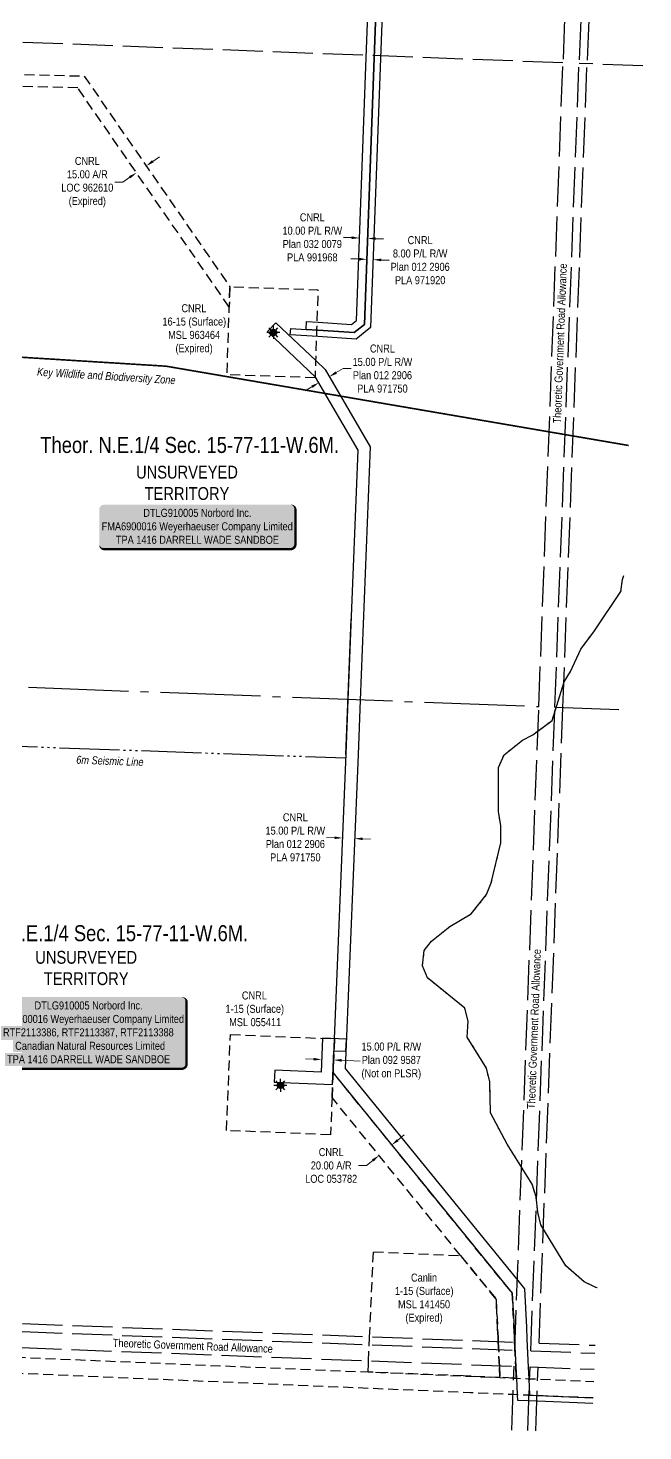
# Model space of a CAD drawing. Extents: x 334534 to 340950, y 6171582 to 6176056.
# Drawn here: x 335633 to 336401, y 6171779 to 6173532 of the extents above; entities that cross this region are included whole.
import ezdxf
from ezdxf.enums import TextEntityAlignment as Align

# ---------------------------------------------------------------- set-up
doc = ezdxf.new("R2010")
doc.units = 0
doc.header["$LTSCALE"] = 5
doc.header["$PDSIZE"] = 0.5
for name, pattern in [('DASHDOT2', [12.7, 6.35, -3.175, 0, -3.175]), ('foc-ACCESSROAD', [3.75, 2.5, -1.25]), ('foc-QUARTERLINE', [33, 25, -3, 2, -3]), ('foc-SEISMIC', [20.5, 15, -1, 0.5, -1, 0.5, -1, 0.5, -1]), ('foc-UNSURVEYED', [12.5, 10, -2.5]), ('foc-WHEELTRACKS', [2, 0.4, -1.6])]:
    doc.linetypes.add(name, pattern=pattern)
doc.layers.get('Defpoints').update_dxf_attribs({"color": 9})
for name, color, linetype in [('AS-SEISMIC', 224, 'foc-SEISMIC'), ('AS-WILDLIFE', 131, 'DASHDOT2'), ('C-AR', 13, 'foc-ACCESSROAD'), ('C-RW', 13, 'Continuous'), ('C-SYMBOL', 7, 'Continuous'), ('C-WS', 13, 'foc-ACCESSROAD'), ('C-WS-S', 13, 'Continuous'), ('CG-NOTES', 7, 'Continuous'), ('F-RW', 190, 'Continuous'), ('F-WS', 190, 'foc-ACCESSROAD'), ('L-ROAD-T', 7, 'Continuous'), ('L-SECQ', 8, 'foc-QUARTERLINE'), ('L-UNS-T', 3, 'Continuous'), ('L-USEC', 7, 'foc-UNSURVEYED'), ('T-WATER-P3', 160, 'foc-WHEELTRACKS')]:
    doc.layers.add(name, color=color, linetype=linetype)
for name, color, linetype, lineweight in [('C-AR-T', 13, 'Continuous', 9), ('C-RW-T', 13, 'Continuous', 9), ('C-WS-T', 13, 'Continuous', 9), ('F-RW-T', 190, 'Continuous', 9), ('F-WS-T', 190, 'Continuous', 9)]:
    doc.layers.add(name, color=color, linetype=linetype, lineweight=lineweight)
doc.styles.add('175L', font='ARIALN.TTF', dxfattribs={"height": 20})
doc.styles.add('240', font='ARIALN.TTF', dxfattribs={"height": 30})
doc.styles.add('80', font='ARIALN.TTF', dxfattribs={"height": 10})
doc.styles.add('80CG', font='ARIALN.TTF', dxfattribs={"height": 10})
doc.styles.add('80L', font='ARIALN.TTF', dxfattribs={"height": 10})
doc.styles.add('80LS', font='ARIALNI.TTF', dxfattribs={"height": 10})
doc.styles.add('foc-LtypeFont', font='ARIALN.TTF', dxfattribs={"height": 7.35})
doc.linetypes.add('foc-TOPO-flowdirection-NOLINE', pattern='A,0,[">",foc-LtypeFont,S=0.3,R=0,X=0,Y=-0.945],-20,[">",foc-LtypeFont,S=0.3,R=0,X=0,Y=-0.945],0', length=20)
doc.dimstyles.new('Compass 5 000', dxfattribs={"dimscale": 5, "dimtxt": 9, "dimasz": 2, "dimexe": 0.2, "dimexo": 0.0625, "dimgap": 0.5, "dimtad": 0, "dimtih": 1, "dimtoh": 1, "dimzin": 0, "dimdsep": 46, "dimtxsty": '80CG', "dimcen": 0.1, "dimse1": 1, "dimse2": 1, "dimclrd": 256, "dimclrt": 256, "dimaunit": 1, "dimadec": 4, "dimazin": 0, "dimtfac": 0.06, "dimtofl": 0, "dimtmove": 0, "dimatfit": 1, "dimfxl": 0.2, "dimtolj": 1, "dimtzin": 0, "dimlwd": -1, "dimarcsym": 0})

# ---------------------------------------------------------------- blocks, each defined once
blk = doc.blocks.new('*U39')
h = blk.add_hatch(color=255)
edge = h.paths.add_edge_path()
edge.add_line((-116.5, -45.5), (116.5, -45.5))
edge.add_arc((116.5, -39.5), 6, 270, 360)
edge.add_line((122.5, -39.5), (122.5, 38))
edge.add_arc((116.5, 38), 6, 0, 90)
edge.add_line((116.5, 44), (-116.5, 44))
edge.add_arc((-116.5, 38), 6, 90, 180)
edge.add_line((-122.5, 38), (-122.5, -39.5))
edge.add_arc((-116.5, -39.5), 6, 180, 270)
at = {"color": 44, "flags": 128}
blk.add_lwpolyline([(-116.5, -45.5, 3, 3, 0), (116.5, -45.5, 3, 3, 0.414214), (122.5, -39.5, 3, 3, 0), (122.5, 38, 3, 0, 0.414214), (116.5, 44, 0, 0, 0), (-116.5, 44, 0, 0, 0.414214), (-122.5, 38, 0, 0, 0), (-122.5, -39.5, 0, 3, 0.414214)], format="xyseb", close=True, dxfattribs=at)
at = {"color": 44, "style": '80'}
blk.add_attdef('ENTER_TEXT_001', (-36, -5), '', height=10, dxfattribs=at)
blk = doc.blocks.new('*D51')
at = {"layer": 'Defpoints', "color": 0, "transparency": 16777216}
for p in [(335999.3, 6172243.3), (336014.2, 6172242.8), (336014.2, 6172242.7)]:
    blk.add_point(p, dxfattribs=at)
at = {"layer": 'F-RW-T', "transparency": 16777216}
for p, q in [((335989.3, 6172243.8), (335979.3, 6172244.2)), ((336024.2, 6172242.4), (336047.4, 6172241.4))]:
    blk.add_line(p, q, dxfattribs=at)
for points in [[(335989.4, 6172245.5), (335989.3, 6172242.1), (335999.3, 6172243.4)], [(336024.3, 6172244), (336024.2, 6172240.7), (336014.2, 6172242.8)]]:
    blk.add_solid(points, dxfattribs=at)
at = {"layer": 'F-RW-T', "transparency": 16777216, "insert": (336086.4, 6172241.4), "char_height": 10, "attachment_point": 5, "style": '80CG'}
blk.add_mtext('\\A1;15.00 P/L R/W\\PPlan 092 9587\\P(Not on PLSR) ', dxfattribs=at)
blk = doc.blocks.new('GAS')
h = blk.add_hatch(color=255)
h.dxf.hatch_style = 1
edge = h.paths.add_edge_path()
edge.add_arc((0, 0), 0.9, 0, 360)
for p, q in [((-0.81, 0), (-1.62, 0)), ((-0.57, 0.57), (-1.14, 1.14)), ((0, 0.81), (0, 1.62)), ((0.57, 0.57), (1.14, 1.14)), ((1.62, 0), (0.81, 0)), ((-0.57, -0.57), (-1.14, -1.14)), ((0, -0.81), (0, -1.62)), ((1.14, -1.14), (0.57, -0.57))]:
    blk.add_line(p, q)
blk.add_circle((0, 0), 0.8)
blk = doc.blocks.new('*D61')
at = {"layer": 'C-AR-T', "transparency": 16777216}
for p, q in [((336094.6, 6172142.8), (336102.3, 6172149.1)), ((336055.5, 6172111), (336045.5, 6172111)), ((336063.3, 6172117.3), (336055.5, 6172111))]:
    blk.add_line(p, q, dxfattribs=at)
for points in [[(336093.5, 6172144.1), (336095.6, 6172141.5), (336086.8, 6172136.5)], [(336062.3, 6172118.6), (336064.4, 6172116), (336071.1, 6172123.6)]]:
    blk.add_solid(points, dxfattribs=at)
at = {"layer": 'Defpoints', "color": 0, "transparency": 16777216}
for p in [(336086.8, 6172136.5), (336071.1, 6172123.7), (336071.1, 6172123.6)]:
    blk.add_point(p, dxfattribs=at)
at = {"layer": 'C-AR-T', "transparency": 16777216, "insert": (336011.3, 6172111), "char_height": 10, "attachment_point": 5, "style": '80CG'}
blk.add_mtext('\\A1;CNRL\\P20.00 A/R\\PLOC 053782', dxfattribs=at)
blk = doc.blocks.new('*D75')
at = {"layer": 'C-RW-T', "transparency": 16777216}
for p, q in [((336015.6, 6172520.5), (336005.6, 6172520.9)), ((336050.5, 6172519), (336060.5, 6172518.6))]:
    blk.add_line(p, q, dxfattribs=at)
for points in [[(336015.6, 6172522.1), (336015.5, 6172518.8), (336025.6, 6172520.1)], [(336050.6, 6172520.7), (336050.5, 6172517.4), (336040.5, 6172519.4)]]:
    blk.add_solid(points, dxfattribs=at)
at = {"layer": 'Defpoints', "color": 0, "transparency": 16777216}
for p in [(336025.6, 6172520.1), (336025.9, 6172527.7), (336040.9, 6172527.1)]:
    blk.add_point(p, dxfattribs=at)
at = {"layer": 'C-RW-T', "transparency": 16777216, "insert": (335966.5, 6172520.9), "char_height": 10, "attachment_point": 5, "style": '80CG'}
blk.add_mtext('\\A1;CNRL\\P15.00 P/L R/W\\PPlan 012 2906\\PPLA 971750', dxfattribs=at)
blk = doc.blocks.new('*D89')
at = {"layer": 'C-AR-T', "transparency": 16777216}
for p, q in [((335788.5, 6173365.4), (335796.8, 6173371.1)), ((335751, 6173339.4), (335741, 6173339.4)), ((335759.7, 6173345.5), (335751, 6173339.4))]:
    blk.add_line(p, q, dxfattribs=at)
for points in [[(335787.6, 6173366.8), (335789.5, 6173364), (335780.3, 6173359.7)], [(335758.8, 6173346.9), (335760.7, 6173344.1), (335768, 6173351.2)]]:
    blk.add_solid(points, dxfattribs=at)
at = {"layer": 'Defpoints', "color": 0, "transparency": 16777216}
for p in [(335728, 6173409), (335740.3, 6173417.5), (335768, 6173351.2)]:
    blk.add_point(p, dxfattribs=at)
at = {"layer": 'C-AR-T', "transparency": 16777216, "insert": (335706.7, 6173339.4), "char_height": 10, "attachment_point": 5, "style": '80CG'}
blk.add_mtext('\\A1;CNRL\\P15.00 A/R\\PLOC 962610\\P(Expired)', dxfattribs=at)
blk = doc.blocks.new('*D90')
at = {"layer": 'C-WS-S', "transparency": 16777216}
for p, q in [((336045.7, 6173243.3), (336035.7, 6173243.7)), ((336073.7, 6173242.3), (336083.7, 6173241.9))]:
    blk.add_line(p, q, dxfattribs=at)
for points in [[(336045.8, 6173245), (336045.7, 6173241.6), (336055.7, 6173242.9)], [(336073.8, 6173243.9), (336073.6, 6173240.6), (336063.7, 6173242.6)]]:
    blk.add_solid(points, dxfattribs=at)
at = {"layer": 'Defpoints', "color": 0, "transparency": 16777216}
for p in [(336055.4, 6173232.8), (336063.3, 6173232.5), (336063.7, 6173242.6)]:
    blk.add_point(p, dxfattribs=at)
at = {"layer": 'C-WS-S', "transparency": 16777216, "insert": (336122.4, 6173241.9), "char_height": 10, "attachment_point": 5, "style": '80CG'}
blk.add_mtext('\\A1;CNRL\\P8.00 P/L R/W\\PPlan 012 2906\\PPLA 971920', dxfattribs=at)
blk = doc.blocks.new('*D91')
at = {"layer": 'C-WS-S', "transparency": 16777216}
for p, q in [((336036.7, 6173270), (336026.7, 6173270.4)), ((336066.7, 6173268.9), (336076.7, 6173268.5))]:
    blk.add_line(p, q, dxfattribs=at)
for points in [[(336036.8, 6173271.7), (336036.7, 6173268.3), (336046.7, 6173269.6)], [(336066.8, 6173270.5), (336066.6, 6173267.2), (336056.7, 6173269.2)]]:
    blk.add_solid(points, dxfattribs=at)
at = {"layer": 'Defpoints', "color": 0, "transparency": 16777216}
for p in [(336046.7, 6173269.6), (336046.4, 6173261.4), (336056.4, 6173261.1)]:
    blk.add_point(p, dxfattribs=at)
at = {"layer": 'C-WS-S', "transparency": 16777216, "insert": (335987.7, 6173270.4), "char_height": 10, "attachment_point": 5, "style": '80CG'}
blk.add_mtext('\\A1;CNRL\\P10.00 P/L R/W\\PPlan 032 0079\\PPLA 991968', dxfattribs=at)
blk = doc.blocks.new('*D92')
at = {"layer": 'C-RW-T', "transparency": 16777216}
for p, q in [((336017.6, 6173101.5), (336026.2, 6173106.5)), ((336026.2, 6173106.5), (336036.2, 6173106.5)), ((335987.3, 6173083.9), (335978.7, 6173078.9))]:
    blk.add_line(p, q, dxfattribs=at)
for points in [[(336016.7, 6173102.9), (336018.4, 6173100), (336008.9, 6173096.4)], [(335986.5, 6173085.3), (335988.1, 6173082.4), (335996, 6173088.9)]]:
    blk.add_solid(points, dxfattribs=at)
at = {"layer": 'Defpoints', "color": 0, "transparency": 16777216}
for p in [(336008.9, 6173096.4), (336022.7, 6173042.9), (336035.6, 6173050.5)]:
    blk.add_point(p, dxfattribs=at)
at = {"layer": 'C-RW-T', "transparency": 16777216, "insert": (336075.3, 6173106.5), "char_height": 10, "attachment_point": 5, "style": '80CG'}
blk.add_mtext('\\A1;CNRL\\P15.00 P/L R/W\\PPlan 012 2906\\PPLA 971750', dxfattribs=at)
blk = doc.blocks.new('*U47')
h = blk.add_hatch(color=255)
edge = h.paths.add_edge_path()
edge.add_line((-116.5, -28.5), (116.5, -28.5))
edge.add_arc((116.5, -22.5), 6, 270, 360)
edge.add_line((122.5, -22.5), (122.5, 21))
edge.add_arc((116.5, 21), 6, 0, 90)
edge.add_line((116.5, 27), (-116.5, 27))
edge.add_arc((-116.5, 21), 6, 90, 180)
edge.add_line((-122.5, 21), (-122.5, -22.5))
edge.add_arc((-116.5, -22.5), 6, 180, 270)
at = {"color": 44, "flags": 128}
blk.add_lwpolyline([(-116.5, -28.5, 3, 3, 0), (116.5, -28.5, 3, 3, 0.414214), (122.5, -22.5, 3, 3, 0), (122.5, 21, 3, 0, 0.414214), (116.5, 27, 0, 0, 0), (-116.5, 27, 0, 0, 0.414214), (-122.5, 21, 0, 0, 0), (-122.5, -22.5, 0, 3, 0.414214)], format="xyseb", close=True, dxfattribs=at)
at = {"color": 44, "style": '80'}
blk.add_attdef('ENTER_TEXT_001', (-36, -5), '', height=10, dxfattribs=at)

msp = doc.modelspace()

# ---------------------------------------------------------------- linework, layer by layer
at = {"layer": 'AS-SEISMIC', "flags": 128}
msp.add_lwpolyline([(335467.04, 6172640.106), (336029.233, 6172620.189)], dxfattribs=at)
at = {"layer": 'AS-WILDLIFE', "const_width": 2, "flags": 128}
msp.add_lwpolyline([(336382.845, 6173010.445), (335805.063, 6173109.5), (334948.282, 6173162.5), (334587.13, 6173110.943)], dxfattribs=at)
at = {"layer": 'C-AR', "flags": 128}
msp.add_lwpolyline([(336338.497, 6171820.662), (336268.113, 6171823.574), (336258.183, 6171823.985), (336243.143, 6171824.628), (336237.97, 6171824.849), (336185.12, 6171827.101), (336175.129, 6171827.527), (335582.05, 6171852.851), (335564.458, 6171853.604), (335474.894, 6171857.436), (335473.528, 6171877.632), (335472.789, 6171888.567), (335470.742, 6171918.835), (335465.394, 6171997.908), (335481.208, 6172229.607), (335455.339, 6172382.123), (335432.539, 6172516.55), (335430.151, 6172530.626), (335429.86, 6172532.346), (335427.468, 6172542.706), (335297.745, 6173215.748), (335276.001, 6173481.332), (335293.181, 6173913.375), (335313.161, 6173912.581), (335296.03, 6173481.752), (335317.585, 6173218.464), (335446.262, 6172550.856), (335449.726, 6172535.489), (335450.653, 6172530.018), (335453.041, 6172515.943), (335459.049, 6172480.519), (335501.435, 6172230.618), (335485.551, 6171997.902), (335490.951, 6171918.069), (335492.998, 6171887.8), (335493.743, 6171876.779), (335553.154, 6171874.276), (335570.745, 6171873.536), (336057.306, 6171853.073), (336061.193, 6171852.909), (336175.996, 6171848.09), (336185.987, 6171847.67), (336222.089, 6171846.154), (336238.743, 6171845.47), (336242.147, 6171845.329), (336257.18, 6171844.691), (336268.886, 6171844.194), (336339.267, 6171841.205)], dxfattribs=at)
at = {"layer": 'C-AR'}
for points in [[(335702.75, 6173471.917), (335884.771, 6173208.605), (335883.959, 6173183.409), (335694.738, 6173457.134), (335496.327, 6173462.565), (335333.207, 6173467.03), (335319.132, 6173467.415), (335304.156, 6173467.826), (335297.12, 6173468.018), (335296.023, 6173481.567), (335296.081, 6173483.048), (335303.077, 6173482.856), (335317.945, 6173482.179), (335331.965, 6173482.301), (335496.891, 6173477.551), (335702.75, 6173471.917)], [(336241.463, 6171859.479), (336242.146, 6171845.33), (336238.743, 6171845.47), (336222.089, 6171846.154), (336221.403, 6171860.237), (336219.93, 6171890.484), (336219.639, 6171896.456), (336219.151, 6171906.481), (336217.327, 6171943.937), (336172.971, 6171998.433), (336012.333, 6172195.793), (336013.61, 6172226.634), (336236.982, 6171951.463), (336239.102, 6171908.199), (336239.223, 6171905.721), (336239.714, 6171895.696), (336239.835, 6171893.218), (336240.004, 6171889.726), (336240.228, 6171885.077), (336241.463, 6171859.479)]]:
    msp.add_lwpolyline(points, close=True, dxfattribs=at)
at = {"layer": 'C-RW'}
for points in [[(336060.55, 6173157.828), (336042.69, 6173143.391), (335994.479, 6173146.418), (335960.177, 6173148.573), (335960.68, 6173156.561), (335979.951, 6173155.346), (335994.737, 6173154.416), (336040.108, 6173151.557), (336052.715, 6173161.747), (336065.071, 6173494.363), (336076.812, 6173808.236), (336015.326, 6173822.037), (335960.814, 6173834.273), (335960.397, 6173845.996), (335967.482, 6173846.247), (335967.678, 6173840.914), (336015.622, 6173830.158), (336085.057, 6173814.581), (336073.064, 6173494.061), (336060.55, 6173157.828)], [(336052.715, 6173161.747), (336040.108, 6173151.557), (335994.737, 6173154.416), (335979.951, 6173155.346), (335980.623, 6173165.329), (335995.059, 6173164.419), (336036.856, 6173161.782), (336042.898, 6173166.666), (336055.092, 6173494.739), (336066.451, 6173800.362), (336014.956, 6173811.898), (335961.176, 6173823.947), (335960.814, 6173834.273), (336015.326, 6173822.037), (336076.812, 6173808.236), (336065.071, 6173494.363), (336052.715, 6173161.747)]]:
    msp.add_lwpolyline(points, close=True, dxfattribs=at)
for points in [[(336338.006, 6171813.678), (336268.779, 6171816.541), (336244.411, 6171817.549), (336244.072, 6171824.59), (336243.075, 6171845.292), (336242.392, 6171859.441), (336241.157, 6171885.039), (336240.933, 6171889.688), (336240.764, 6171893.18), (336240.642, 6171895.658), (336240.152, 6171905.684), (336240.031, 6171908.162), (336237.91, 6171951.426), (336013.626, 6172226.984), (336015.345, 6172269.194), (336029.831, 6172625.11), (336032.503, 6172692.727), (336044.833, 6173004.766), (335991.844, 6173095.988), (335931.808, 6173152.737), (335942.106, 6173163.637), (335992.489, 6173115.998), (336003.705, 6173105.392), (336059.948, 6173008.562), (336047.49, 6172692.161), (336044.825, 6172624.483), (336028.837, 6172232.045), (336244.245, 6171967.408), (336252.657, 6171957.074), (336255.012, 6171908.895), (336255.746, 6171893.913), (336257.431, 6171858.873), (336258.113, 6171844.655), (336259.112, 6171823.948), (336269.041, 6171823.536), (336338.268, 6171820.672)], [(336029.657, 6172624.61), (336036.289, 6172793.344)]]:
    msp.add_lwpolyline(points, dxfattribs=at)
at = {"layer": 'C-WS', "flags": 128}
msp.add_lwpolyline([(335991.141, 6173095.154), (335881.23, 6173098.695), (335883.959, 6173183.409), (335884.771, 6173208.605), (335994.681, 6173205.064), (335993.422, 6173165.983), (335993.1, 6173155.98), (335992.842, 6173147.983), (335991.785, 6173115.164), (335991.141, 6173095.154)], close=True, dxfattribs=at)
at = {"layer": 'C-WS'}
msp.add_lwpolyline([(336015.329, 6172269.257), (336013.608, 6172227.047), (336012.377, 6172196.883), (336010.441, 6172149.413), (335880.57, 6172154.699), (335885.44, 6172274.577), (336015.329, 6172269.257)], close=True, dxfattribs=at)
at = {"layer": 'F-RW', "flags": 128}
msp.add_lwpolyline([(336030.358, 6172268.761), (336000.389, 6172269.869), (335998.683, 6172227.743), (335940.761, 6172230.117), (335940.149, 6172215.139), (336013.055, 6172212.152), (336014.751, 6172254.37), (336029.701, 6172253.751)], close=True, dxfattribs=at)
at = {"layer": 'F-WS'}
msp.add_lwpolyline([(336221.403, 6171860.237), (336222.089, 6171846.154), (336185.987, 6171847.671), (336175.996, 6171848.091), (336061.193, 6171852.913), (336057.307, 6171853.076), (336057.79, 6171863.073), (336057.9, 6171866.413), (336059.242, 6171896.553), (336063.993, 6172003.307), (336172.971, 6171998.433), (336217.327, 6171943.937), (336219.151, 6171906.481), (336219.639, 6171896.456), (336219.93, 6171890.484), (336221.403, 6171860.237)], close=True, dxfattribs=at)
at = {"layer": 'L-SECQ'}
for p, q in [((335468.28, 6172714.711), (336270.597, 6172684.354)), ((336290.696, 6172683.593), (336370.497, 6172680.574))]:
    msp.add_line(p, q, dxfattribs=at)
at = {"layer": 'L-USEC'}
for p, q in [((336330.894, 6174292.537), (336300.743, 6173488.445)), ((336350.993, 6174291.776), (336320.842, 6173487.685)), ((336360.984, 6174291.408), (336330.833, 6173487.317)), ((336300.743, 6173488.445), (335498.591, 6173518.791)), ((336270.597, 6172684.354), (336300.743, 6173488.445)), ((336290.696, 6172683.6), (336320.842, 6173487.685)), ((336300.687, 6172683.226), (336330.832, 6173487.307)), ((336400.642, 6173484.666), (336320.842, 6173487.685)), ((336240.451, 6171880.263), (336270.597, 6172684.354)), ((336260.549, 6171879.502), (336290.696, 6172683.593)), ((336270.915, 6171889.115), (336300.687, 6172683.226)), ((335438.35, 6171920.623), (336240.836, 6171890.253)), ((335437.969, 6171910.632), (336240.451, 6171880.263)), ((335437.211, 6171890.533), (336239.697, 6171860.164)), ((336270.915, 6171889.115), (336340.98, 6171886.464)), ((336260.549, 6171879.502), (336340.602, 6171876.473)), ((336236.711, 6171780.529), (336239.697, 6171860.164)), ((336256.81, 6171779.776), (336259.796, 6171859.403)), ((336259.796, 6171859.403), (336339.842, 6171856.374)), ((336266.801, 6171779.401), (336269.787, 6171859.036))]:
    msp.add_line(p, q, dxfattribs=at)
at = {"layer": 'T-WATER-P3', "linetype": 'foc-TOPO-flowdirection-NOLINE', "flags": 128}
msp.add_lwpolyline([(336343.428, 6171958.292), (336341.165, 6171958.824), (336327.179, 6171965.817), (336304.201, 6171985.796), (336273.232, 6172036.745), (336269.236, 6172052.729), (336267.238, 6172071.71), (336262.243, 6172087.694), (336231.273, 6172137.643), (336210.294, 6172176.603), (336209.295, 6172215.564), (336205.298, 6172232.547), (336181.322, 6172271.507), (336182.321, 6172291.486), (336178.325, 6172307.469), (336131.372, 6172345.431), (336125.377, 6172360.417), (336127.375, 6172379.397), (336136.366, 6172391.384), (336159.343, 6172409.367), (336186.316, 6172425.35), (336205.297, 6172449.327), (336211.29, 6172464.312), (336223.278, 6172514.261), (336223.278, 6172535.24), (336220.281, 6172553.222), (336220.28, 6172608.165), (336227.273, 6172624.149), (336250.25, 6172642.131), (336263.237, 6172649.124), (336287.213, 6172667.106), (336302.198, 6172715.057), (336310.19, 6172728.043), (336323.177, 6172756.015), (336340.16, 6172778.992), (336373.126, 6172827.943), (336375.124, 6172842.928), (336376.872, 6172847.878)], dxfattribs=at)
at = {"layer": 'T-WATER-P3', "flags": 128}
msp.add_lwpolyline([(336343.428, 6171958.292), (336341.165, 6171958.824), (336327.179, 6171965.817), (336304.201, 6171985.796), (336273.232, 6172036.745), (336269.236, 6172052.729), (336267.238, 6172071.71), (336262.243, 6172087.694), (336231.273, 6172137.643), (336210.294, 6172176.603), (336209.295, 6172215.564), (336205.298, 6172232.547), (336181.322, 6172271.507), (336182.321, 6172291.486), (336178.325, 6172307.469), (336131.372, 6172345.431), (336125.377, 6172360.417), (336127.375, 6172379.397), (336136.366, 6172391.384), (336159.343, 6172409.367), (336186.316, 6172425.35), (336205.297, 6172449.327), (336211.29, 6172464.312), (336223.278, 6172514.261), (336223.278, 6172535.24), (336220.281, 6172553.222), (336220.28, 6172608.165), (336227.273, 6172624.149), (336250.25, 6172642.131), (336263.237, 6172649.124), (336287.213, 6172667.106), (336302.198, 6172715.057), (336310.19, 6172728.043), (336323.177, 6172756.015), (336340.16, 6172778.992), (336373.126, 6172827.943), (336375.124, 6172842.928), (336376.872, 6172847.878)], dxfattribs=at)

# ---------------------------------------------------------------- block references
at = {"layer": 'C-WS-S'}
for p, xscale, yscale, zscale in [((335939.113, 6173151.618), 4.999067050000007, 4.999067050000007, 4.999067050000007), ((335947.895, 6172211.085), 4.999021550000062, 4.999021550000062, 4.999021550000062)]:
    msp.add_blockref('GAS', p, dxfattribs=dict(at, xscale=xscale, yscale=yscale, zscale=zscale))
at = {"layer": 'CG-NOTES'}
ref = msp.add_blockref('*U47', (335844.089, 6172909.469), dxfattribs=dict(at, xscale=0.99981338, yscale=0.99981338, zscale=0.99981338))
ref.add_attrib('ENTER_TEXT_001', 'DTLG910005 Norbord Inc.', (335776.663, 6172921.307), dxfattribs={"layer": '0', "color": 44, "height": 9.99813, "style": '80'})
ref.add_attrib('ENTER_TEXT_002', 'FMA6900016 Weyerhaeuser Company Limited', (335724.657, 6172904.467), dxfattribs={"layer": '0', "color": 44, "height": 9.99813, "style": '80'})
ref.add_attrib('ENTER_TEXT_003', 'TPA 1416 DARRELL WADE SANDBOE', (335742.423, 6172887.626), dxfattribs={"layer": '0', "color": 44, "height": 9.99813, "style": '80'})
ref = msp.add_blockref('*U39', (335708.206, 6172277.305), dxfattribs=dict(at, xscale=0.99981338, yscale=0.99981338, zscale=0.99981338))
ref.add_attrib('ENTER_TEXT_001', 'DTLG910005 Norbord Inc.', (335640.78, 6172305.916), dxfattribs={"layer": '0', "color": 44, "height": 9.99813, "style": '80'})
ref.add_attrib('ENTER_TEXT_002', 'FMA6900016 Weyerhaeuser Company Limited', (335588.774, 6172289.075), dxfattribs={"layer": '0', "color": 44, "height": 9.99813, "style": '80'})
ref.add_attrib('ENTER_TEXT_003', 'RTF2113386, RTF2113387, RTF2113388', (335601.381, 6172272.37), dxfattribs={"layer": '0', "color": 44, "height": 9.99813, "style": '80'})
ref.add_attrib('ENTER_TEXT_004', ' Canadian Natural Resources Limited', (335613.449, 6172255.53), dxfattribs={"layer": '0', "color": 44, "height": 9.99813, "style": '80'})
ref.add_attrib('ENTER_TEXT_005', 'TPA 1416 DARRELL WADE SANDBOE', (335606.54, 6172238.689), dxfattribs={"layer": '0', "color": 44, "height": 9.99813, "style": '80'})

# ---------------------------------------------------------------- texts
at = {"layer": 'AS-SEISMIC', "insert": (335693.11, 6172622.93), "char_height": 9.99804, "attachment_point": 1, "rotation": 357.97105, "style": '80LS'}
msp.add_mtext_dynamic_manual_height_columns('6m Seismic Line', width=164.95181, gutter_width=50, heights=[0], dxfattribs=at)
at = {"layer": 'AS-WILDLIFE', "insert": (335730.354, 6173095.797), "char_height": 10, "attachment_point": 5, "rotation": 356.460255, "style": '240'}
msp.add_mtext_dynamic_manual_height_columns('{\\fArial Narrow|b0|i1|c0|p34;Key Wildlife and Biodiversity Zone}', width=266.27006, gutter_width=45.008, heights=[0], dxfattribs=at)
at = {"layer": 'C-SYMBOL', "color": 3, "style": '175L'}
for s, height, p in [('Theor. N.E.1/4 Sec. 15-77-11-W.6M.', 19.99627, (335834.544, 6172995.107)), ('Theor. S.E.1/4 Sec. 15-77-11-W.6M.', 19.9962, (335721.712, 6172385.221))]:
    msp.add_text(s, height=height, dxfattribs=at).set_placement(p, align=Align.BOTTOM_CENTER)
at = {"layer": 'C-WS-T', "char_height": 9.9981, "attachment_point": 1, "style": '80L'}
for s, width, insert in [('\\pi32.91302;CNRL\\P\\pi9.18288;16-15 (Surface)\\P\\pi16.24156;MSL 963464\\P\\pi25.47242;(Expired)', 96.01812, (335791.355, 6173186.928)), ('\\pi23.4731;CNRL\\P\\pi2.92789;1-15 (Surface)\\P\\pi7.57912;MSL 055411', 77.13828, (335876.306, 6172328.395))]:
    msp.add_mtext_dynamic_manual_height_columns(s, width=width, gutter_width=45, heights=[0], dxfattribs=dict(at, insert=insert))
at = {"layer": 'F-WS-T', "insert": (336083.181, 6171975.961), "char_height": 9.9981, "attachment_point": 1, "style": '80'}
msp.add_mtext_dynamic_manual_height_columns('\\pi27.81615;Canlin\\P\\pi7.73129;1-15 (Surface)\\P\\pi11.60505;MSL 141450\\P\\pi20.8359;(Expired)', width=86.74509, gutter_width=45, heights=[66.859], dxfattribs=at)
at = {"layer": 'L-ROAD-T', "style": '80L'}
for rotation, p in [(87.852825, (336296.926, 6173137.881)), (87.852825, (336264.556, 6172281.505)), (357.832914, (335838.483, 6171885.773))]:
    msp.add_text('Theoretic Government Road Allowance', height=9.9981, rotation=rotation, dxfattribs=at).set_placement(p, align=Align.MIDDLE_CENTER)
at = {"layer": 'L-UNS-T', "color": 3, "char_height": 15.99696, "attachment_point": 5, "style": '80L'}
for insert in [(335831.174, 6172963.703), (335705.319, 6172357.621)]:
    msp.add_mtext_dynamic_manual_height_columns('UNSURVEYED TERRITORY', width=126.41376, gutter_width=47.5, heights=[0], dxfattribs=dict(at, insert=insert))

# ---------------------------------------------------------------- dimensions: what is measured, and where the dimension line sits
at = {"layer": 'C-AR-T'}
dim = msp.add_linear_dim(base=(335767.969, 6173351.199), p1=(335740.336, 6173417.545), p2=(335728, 6173409.018), angle=214.655331, text='CNRL\\P15.00 A/R\\PLOC 962610\\P(Expired)', dimstyle='Compass 5 000', dxfattribs=at)
dim.commit()
dim.dimension.update_dxf_attribs({"geometry": '*D89', "text_midpoint": (335706.673, 6173339.443), "dimtype": 161})
dim = msp.add_aligned_dim(p1=(336086.802, 6172136.469), p2=(336071.053, 6172123.65), distance=0.012, text='CNRL\\P20.00 A/R\\PLOC 053782', dimstyle='Compass 5 000', dxfattribs=at)
dim.commit()
dim.dimension.update_dxf_attribs({"geometry": '*D61', "text_midpoint": (336011.279, 6172111.015)})
at = {"layer": 'C-RW-T'}
dim = msp.add_linear_dim(base=(336008.91, 6173096.432), p1=(336022.663, 6173042.933), p2=(336035.614, 6173050.456), angle=30.149747, text='CNRL\\P15.00 P/L R/W\\PPlan 012 2906\\PPLA 971750', dimstyle='Compass 5 000', dxfattribs=at)
dim.commit()
dim.dimension.update_dxf_attribs({"geometry": '*D92', "text_midpoint": (336075.29, 6173106.477), "dimtype": 161})
dim = msp.add_aligned_dim(p1=(336040.856, 6172527.064), p2=(336025.866, 6172527.674), distance=7.625, text='CNRL\\P15.00 P/L R/W\\PPlan 012 2906\\PPLA 971750', dimstyle='Compass 5 000', dxfattribs=at)
dim.commit()
dim.dimension.update_dxf_attribs({"geometry": '*D75', "text_midpoint": (335966.486, 6172520.87)})
at = {"layer": 'C-WS-S'}
for p1, p2, distance, text, picture, middle in [((336056.405, 6173261.078), (336046.421, 6173261.449), -8.176, 'CNRL\\P10.00 P/L R/W\\PPlan 032 0079\\PPLA 991968', '*D91', (335987.652, 6173270.362)), ((336055.353, 6173232.766), (336063.328, 6173232.47), 10.166, 'CNRL\\P8.00 P/L R/W\\PPlan 012 2906\\PPLA 971920', '*D90', (336122.427, 6173241.885))]:
    dim = msp.add_aligned_dim(p1=p1, p2=p2, distance=distance, text=text, dimstyle='Compass 5 000', dxfattribs=at)
    dim.commit()
    dim.dimension.update_dxf_attribs({"geometry": picture, "text_midpoint": middle})
at = {"layer": 'F-RW-T'}
dim = msp.add_linear_dim(base=(336014.25, 6172242.791), p1=(335999.314, 6172243.341), p2=(336014.247, 6172242.732), angle=357.665874, text='15.00 P/L R/W\\PPlan 092 9587\\P(Not on PLSR) ', dimstyle='Compass 5 000', dxfattribs=at)
dim.commit()
dim.dimension.update_dxf_attribs({"geometry": '*D51', "text_midpoint": (336086.45, 6172241.442), "dimtype": 161})

doc.saveas('drawing.dxf')
